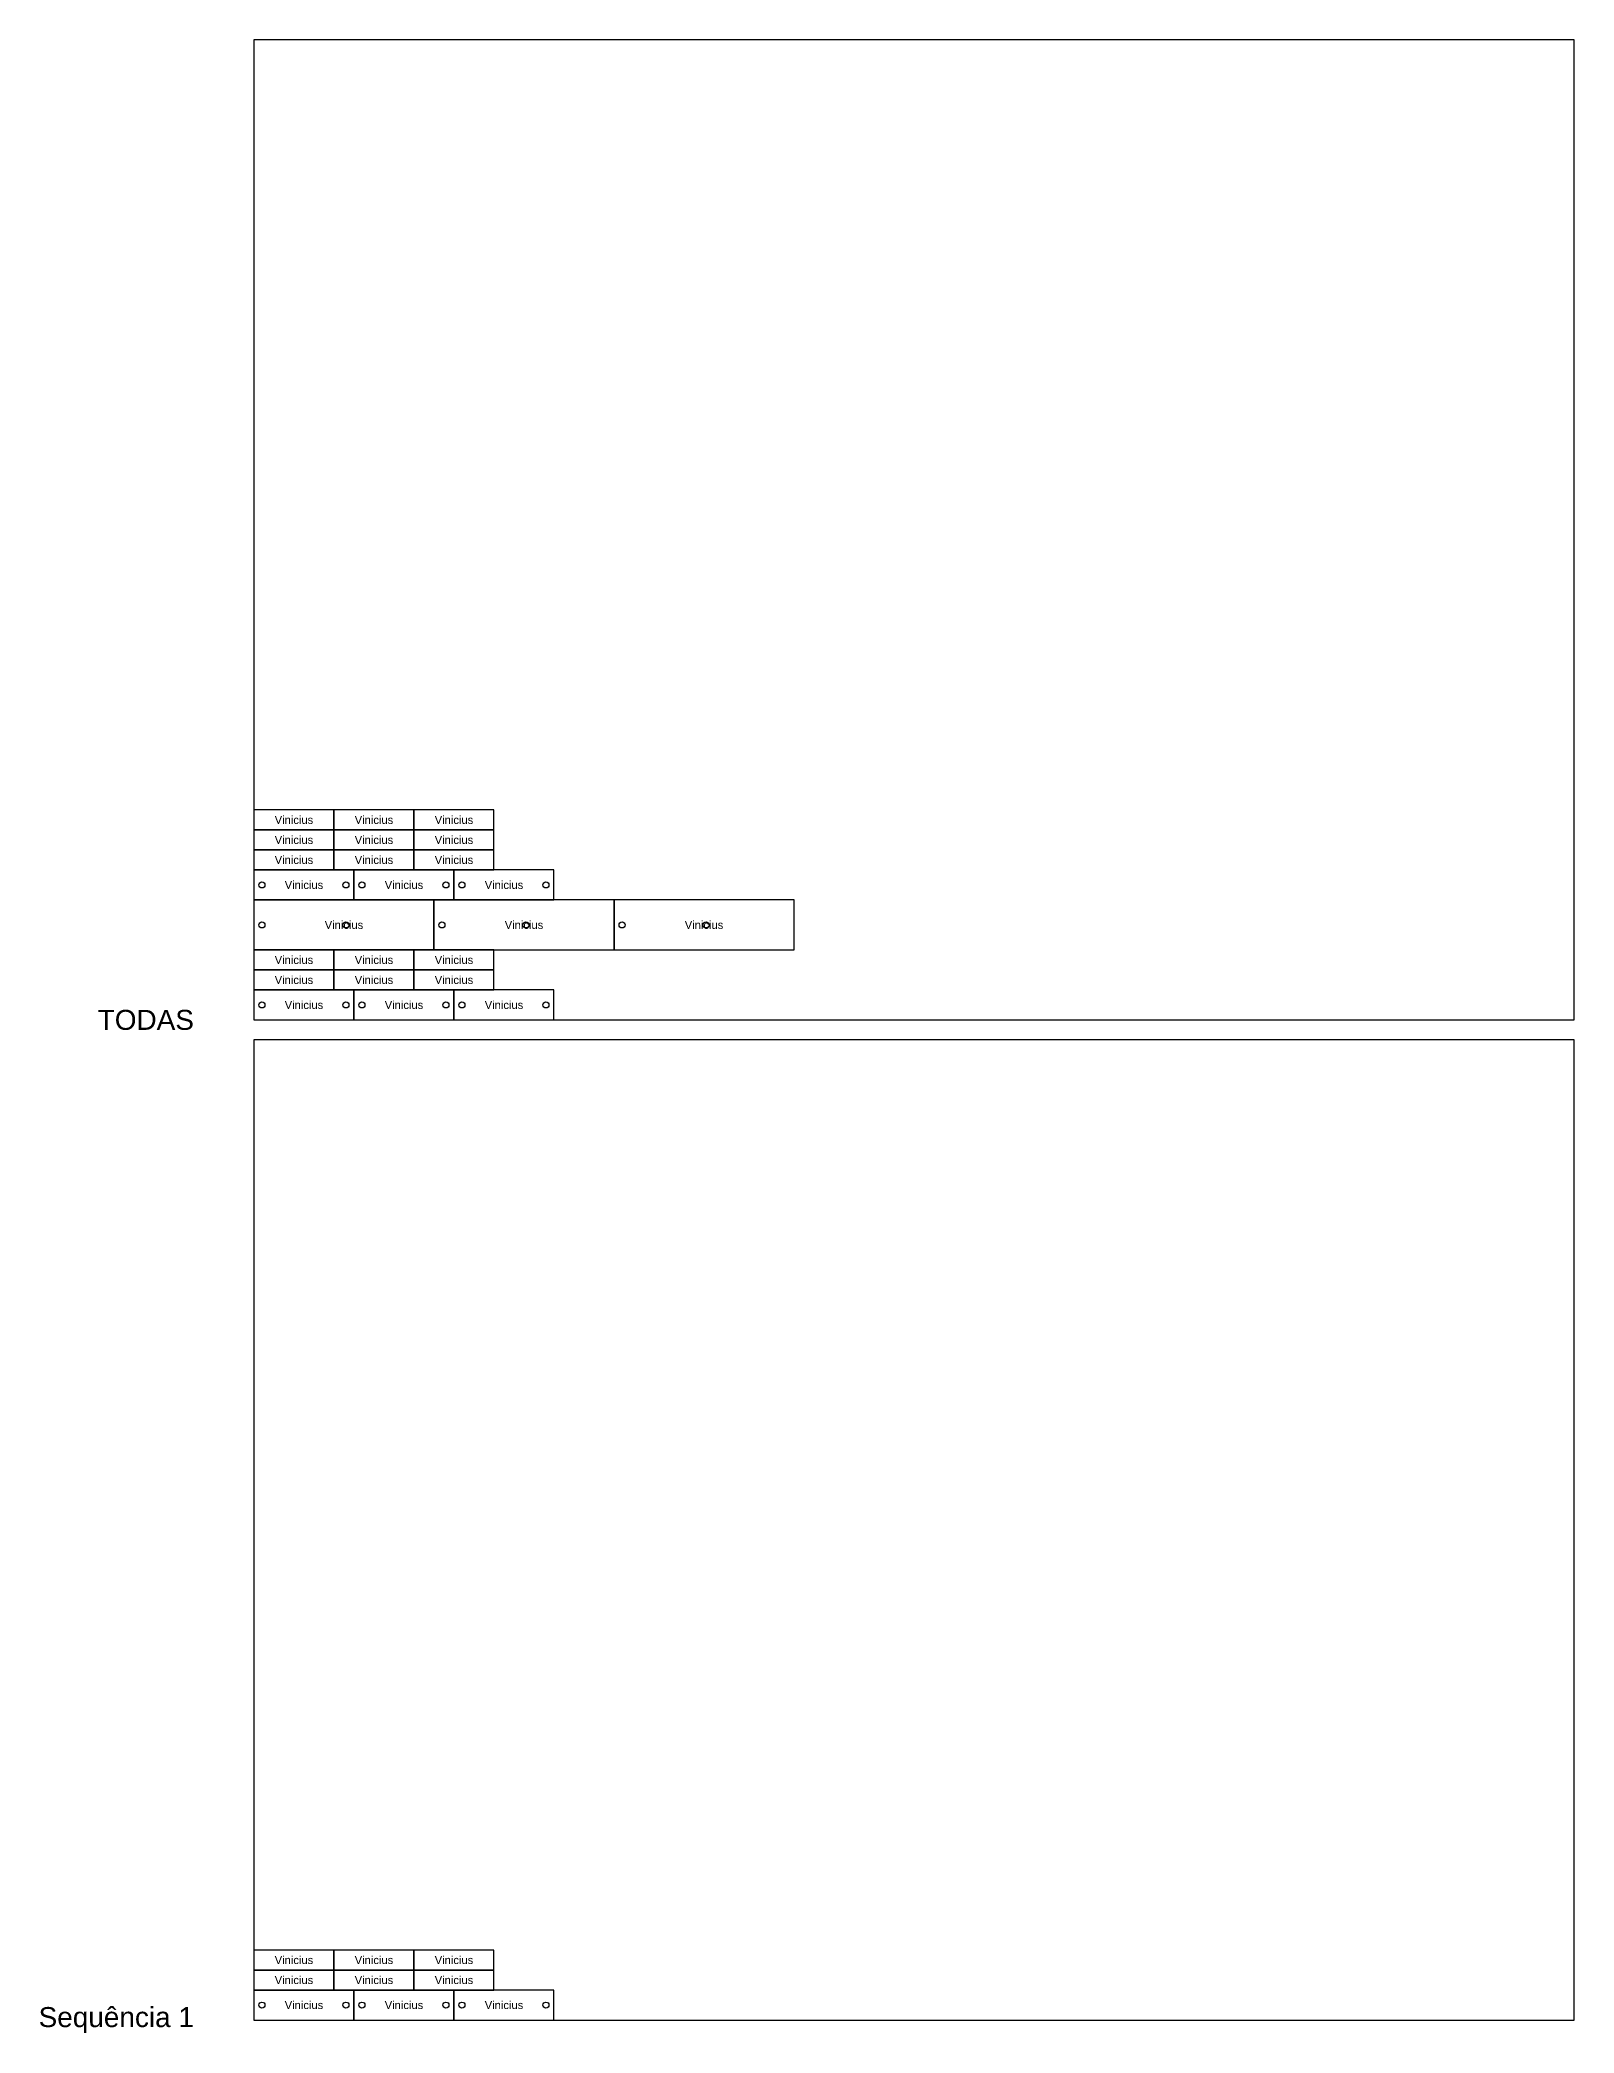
# Model space of a CAD drawing. Header units: metres. Extents: x -107 to 660, y -2007 to 490.
# Drawn here: x -107 to 660, y -507 to 490 of the extents above; entities that cross this region are included whole.
import ezdxf

# ---------------------------------------------------------------- set-up
doc = ezdxf.new("R2010")
doc.units = ezdxf.units.M
doc.styles.add('Arial', font='arial.ttf')

msp = doc.modelspace()

# ---------------------------------------------------------------- linework, layer by layer
at = {"color": 1}
for points in [[(0, 0), (660, 0), (660, 490), (0, 490), (0, 0)], [(0, -500), (660, -500), (660, -10), (0, -10), (0, -500)]]:
    msp.add_lwpolyline(points, close=True, dxfattribs=at)
at = {"color": 5}
for points in [[(0, 95), (40, 95), (40, 105), (0, 105), (0, 95)], [(40, 95), (80, 95), (80, 105), (40, 105), (40, 95)], [(80, 95), (120, 95), (120, 105), (80, 105), (80, 95)], [(0, 85), (40, 85), (40, 95), (0, 95), (0, 85)], [(40, 85), (80, 85), (80, 95), (40, 95), (40, 85)], [(80, 85), (120, 85), (120, 95), (80, 95), (80, 85)], [(0, 75), (40, 75), (40, 85), (0, 85), (0, 75)], [(40, 75), (80, 75), (80, 85), (40, 85), (40, 75)], [(80, 75), (120, 75), (120, 85), (80, 85), (80, 75)], [(0, 60), (50, 60), (50, 75), (0, 75), (0, 60)], [(50, 60), (100, 60), (100, 75), (50, 75), (50, 60)], [(100, 60), (150, 60), (150, 75), (100, 75), (100, 60)], [(0, 35), (90, 35), (90, 60), (0, 60), (0, 35)], [(90, 35), (180, 35), (180, 60), (90, 60), (90, 35)], [(180, 35), (270, 35), (270, 60), (180, 60), (180, 35)], [(0, 25), (40, 25), (40, 35), (0, 35), (0, 25)], [(40, 25), (80, 25), (80, 35), (40, 35), (40, 25)], [(80, 25), (120, 25), (120, 35), (80, 35), (80, 25)], [(0, 15), (40, 15), (40, 25), (0, 25), (0, 15)], [(40, 15), (80, 15), (80, 25), (40, 25), (40, 15)], [(80, 15), (120, 15), (120, 25), (80, 25), (80, 15)], [(0, 0), (50, 0), (50, 15), (0, 15), (0, 0)], [(50, 0), (100, 0), (100, 15), (50, 15), (50, 0)], [(100, 0), (150, 0), (150, 15), (100, 15), (100, 0)], [(0, -475), (40, -475), (40, -465), (0, -465), (0, -475)], [(40, -475), (80, -475), (80, -465), (40, -465), (40, -475)], [(80, -475), (120, -475), (120, -465), (80, -465), (80, -475)], [(0, -485), (40, -485), (40, -475), (0, -475), (0, -485)], [(40, -485), (80, -485), (80, -475), (40, -475), (40, -485)], [(80, -485), (120, -485), (120, -475), (80, -475), (80, -485)], [(0, -500), (50, -500), (50, -485), (0, -485), (0, -500)], [(50, -500), (100, -500), (100, -485), (50, -485), (50, -500)], [(100, -500), (150, -500), (150, -485), (100, -485), (100, -500)]]:
    msp.add_lwpolyline(points, close=True, dxfattribs=at)
at = {"color": 1}
for centre in [(4, 67.5), (46, 67.5), (54, 67.5), (96, 67.5), (104, 67.5), (146, 67.5), (4, 47.5), (46, 47.5), (94, 47.5), (136, 47.5), (184, 47.5), (226, 47.5), (4, 7.5), (46, 7.5), (54, 7.5), (96, 7.5), (104, 7.5), (146, 7.5), (4, -492.5), (46, -492.5), (54, -492.5), (96, -492.5), (104, -492.5), (146, -492.5)]:
    msp.add_circle(centre, 1.5, dxfattribs=at)

# ---------------------------------------------------------------- texts
at = {"color": 0, "char_height": 4, "attachment_point": 5, "style": 'Arial'}
for insert in [(20, 100), (60, 100), (100, 100), (20, 90), (60, 90), (100, 90), (20, 80), (60, 80), (100, 80), (25, 67.5), (75, 67.5), (125, 67.5), (45, 47.5), (135, 47.5), (225, 47.5), (20, 30), (60, 30), (100, 30), (20, 20), (60, 20), (100, 20), (25, 7.5), (75, 7.5), (125, 7.5), (20, -470), (60, -470), (100, -470), (20, -480), (60, -480), (100, -480), (25, -492.5), (75, -492.5), (125, -492.5)]:
    msp.add_mtext('Vinicius', dxfattribs=dict(at, insert=insert))
at = {"color": 7, "char_height": 10, "attachment_point": 6, "style": 'Arial'}
for s, insert in [('TODAS', (-30, 0)), ('Sequência 1', (-30, -500))]:
    msp.add_mtext(s, dxfattribs=dict(at, insert=insert))

doc.saveas('drawing.dxf')
